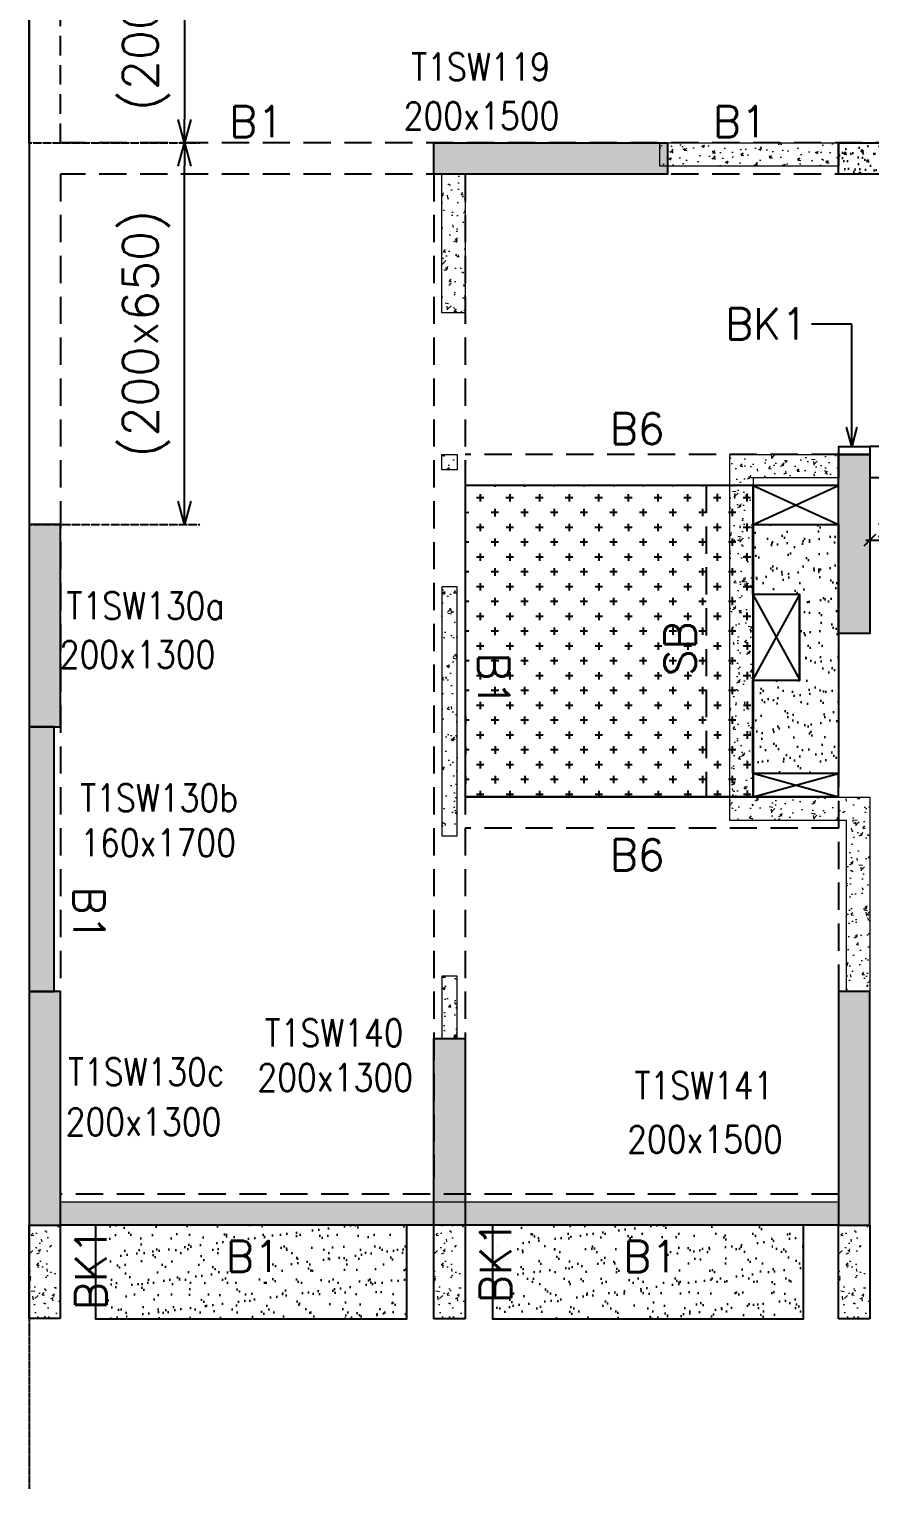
# Model space of a CAD drawing. Header units: millimetres. Extents: x 1078357 to 2594950, y -4969473 to -4636555.
# Drawn here: x 1274922 to 1280322, y -4670127 to -4660754 of the extents above; entities that cross this region are included whole.
import ezdxf

# ---------------------------------------------------------------- set-up
doc = ezdxf.new("R2010")
doc.units = ezdxf.units.MM
doc.header["$PDMODE"] = 35
for name, pattern in [('CONTINOUS', [0]), ('DOT', [0.25, 0, -0.25]), ('HIDDEN', [0.375, 0.25, -0.125]), ('New Retail block$0$CONTINOUS', [0])]:
    doc.linetypes.add(name, pattern=pattern)
doc.layers.get('0').update_dxf_attribs({"lineweight": 0})
doc.layers.get('Defpoints').update_dxf_attribs({"lineweight": 0})
for name, color, linetype, lineweight in [('A-_ANOTDIMA_D-', 6, 'Continuous', 13), ('COL. NO.', 30, 'Continuous', 25), ('COL. SIZE', 7, 'Continuous', 25), ('DIM', 9, 'Continuous', 25), ('HATCH', 8, 'Continuous', 30), ('RCC UPSTAND', 43, 'Continuous', 30), ('S-NON STR RCC WALL', 8, 'Continuous', 0)]:
    doc.layers.add(name, color=color, linetype=linetype, lineweight=lineweight)
for name, color, linetype in [('B-200x325', 201, 'HIDDEN'), ('B-200x450', 52, 'HIDDEN'), ('B-200x650', 241, 'HIDDEN'), ('B-300xSLAB THK.', 151, 'Continuous'), ('BK1-200x650', 241, 'HIDDEN'), ('DROP SLAB', 8, 'Continuous'), ('EXPANSION JOINT', 10, 'HIDDEN'), ('NON STR. RCC WALL', 6, 'Continuous'), ('S-COLUMN_SHEAR WALL', 1, 'Continuous'), ('S-DIM', 2, 'Continuous'), ('S-PROJECTION', 54, 'New Retail block$0$CONTINOUS'), ('SLAB FOLD', 8, 'Continuous')]:
    doc.layers.add(name, color=color, linetype=linetype)
doc.styles.add('Roman', font='romans')
doc.styles.add('ROMANS', font='romans.shx', dxfattribs={"width": 0.85})
doc.dimstyles.new('HARESH', dxfattribs={"dimtxt": 150, "dimasz": 75, "dimexe": 0, "dimexo": 0, "dimgap": 25, "dimtad": 1, "dimdec": 0, "dimdsep": 46, "dimtxsty": 'Roman', "dimblk": 'OBLIQUE', "dimcen": 225, "dimdle": 25, "dimclrd": 2, "dimclre": 2, "dimclrt": 7, "dimadec": 8, "dimazin": 1, "dimtfac": 1, "dimtdec": 0, "dimtmove": 0, "dimatfit": 0, "dimfxl": 1, "dimlwd": -1, "dimlwe": -1, "dimarcsym": 0})

# ---------------------------------------------------------------- blocks, each defined once
blk = doc.blocks.new('_Open30')
at = {"color": 0, "linetype": 'ByBlock', "lineweight": -2}
for p, q in [((-1, 0.268), (0, 0)), ((0, 0), (-1, -0.268)), ((0, 0), (-1, 0))]:
    blk.add_line(p, q, dxfattribs=at)
blk = doc.blocks.new('*D1230')
at = {"layer": 'Defpoints', "color": 0, "linetype": 'CONTINOUS', "ltscale": 0.5, "transparency": 16777216}
for p in [(1274921.9, -4661484.4, 0), (1275919, -4661484.4), (1274921.9, -4663934.3, 0)]:
    blk.add_point(p, dxfattribs=at)
at = {"layer": 'S-DIM', "color": 2, "linetype": 'DOT', "ltscale": 0.5, "transparency": 16777216}
for p, q in [((1274921.9, -4661484.4), (1276019, -4661484.4)), ((1274921.9, -4663934.3), (1276019, -4663934.3))]:
    blk.add_line(p, q, dxfattribs=at)
at = {"layer": 'S-DIM', "color": 2, "linetype": 'CONTINOUS', "ltscale": 0.5, "transparency": 16777216}
blk.add_line((1275919, -4663784.3), (1275919, -4661634.4), dxfattribs=at)
at = {"layer": 'S-DIM', "color": 2, "linetype": 'CONTINOUS', "ltscale": 0.5, "transparency": 16777216, "xscale": 150, "yscale": 150, "zscale": 150}
for p, rotation in [((1275919, -4661484.4), 90), ((1275919, -4663934.3), 270)]:
    blk.add_blockref('_Open30', p, dxfattribs=dict(at, rotation=rotation))
at = {"layer": 'S-DIM', "color": 7, "linetype": 'CONTINOUS', "ltscale": 0.5, "transparency": 16777216, "insert": (1275672.6, -4662709.4), "char_height": 225, "attachment_point": 5, "rotation": 90, "style": 'Roman'}
blk.add_mtext('(200x650)', dxfattribs=at)
blk = doc.blocks.new('*D1231')
at = {"layer": 'Defpoints', "color": 0, "linetype": 'CONTINOUS', "ltscale": 0.5, "transparency": 16777216}
for p in [(1274921.9, -4659484.4, 0), (1274921.9, -4661484.4, 0), (1275919, -4661484.4)]:
    blk.add_point(p, dxfattribs=at)
at = {"layer": 'S-DIM', "color": 2, "linetype": 'DOT', "ltscale": 0.5, "transparency": 16777216}
for p, q in [((1274921.9, -4659484.4), (1276019, -4659484.4)), ((1274921.9, -4661484.4), (1276019, -4661484.4))]:
    blk.add_line(p, q, dxfattribs=at)
at = {"layer": 'S-DIM', "color": 2, "linetype": 'CONTINOUS', "ltscale": 0.5, "transparency": 16777216}
blk.add_line((1275919, -4659634.4), (1275919, -4661334.4), dxfattribs=at)
at = {"layer": 'S-DIM', "color": 2, "linetype": 'CONTINOUS', "ltscale": 0.5, "transparency": 16777216, "xscale": 150, "yscale": 150, "zscale": 150}
for p, rotation in [((1275919, -4659484.4), 90), ((1275919, -4661484.4), 270)]:
    blk.add_blockref('_Open30', p, dxfattribs=dict(at, rotation=rotation))
at = {"layer": 'S-DIM', "color": 7, "linetype": 'CONTINOUS', "ltscale": 0.5, "transparency": 16777216, "insert": (1275672.6, -4660484.4), "char_height": 225, "attachment_point": 5, "rotation": 90, "style": 'Roman'}
blk.add_mtext('(200x450)', dxfattribs=at)
blk = doc.blocks.new('_Oblique')
at = {"color": 0, "linetype": 'ByBlock', "lineweight": -2}
blk.add_line((-0.5, -0.5), (0.5, 0.5), dxfattribs=at)
blk = doc.blocks.new('*D1257')
at = {"layer": 'Defpoints', "color": 0, "ltscale": 700, "transparency": 16777216}
for p in [(1280321.6, -4663634.9, 0), (1280996.3, -4663634.9, 0), (1280321.6, -4664037)]:
    blk.add_point(p, dxfattribs=at)
at = {"layer": 'DIM', "color": 2, "ltscale": 700, "transparency": 16777216}
for p, q in [((1280321.6, -4663634.9), (1280321.6, -4664037)), ((1280996.3, -4663634.9), (1280996.3, -4664037)), ((1281021.3, -4664037), (1280296.6, -4664037))]:
    blk.add_line(p, q, dxfattribs=at)
at = {"layer": 'DIM', "color": 2, "ltscale": 700, "transparency": 16777216, "xscale": 75, "yscale": 75, "zscale": 75, "rotation": 180}
blk.add_blockref('_Oblique', (1280321.6, -4664037), dxfattribs=at)
at = {"layer": 'DIM', "color": 2, "ltscale": 700, "transparency": 16777216, "xscale": 75, "yscale": 75, "zscale": 75}
blk.add_blockref('_Oblique', (1280996.3, -4664037), dxfattribs=at)
at = {"layer": 'DIM', "color": 7, "ltscale": 700, "transparency": 16777216, "insert": (1280658.9, -4663962), "char_height": 150, "attachment_point": 5, "style": 'Roman'}
blk.add_mtext('{\\H0.666667x;200x650}', dxfattribs=at)
blk = doc.blocks.new('G$CD63B60BD')
at = {"layer": 'COL. NO.', "linetype": 'Continuous', "style": 'ROMANS', "width": 0.85}
for s, p in [('T1SW119', (47179.4, 7350.6, -320.4)), ('T1SW130a', (44965.2, 3891.1, -320.4)), ('T1SW130b', (45053.1, 2657.3, -320.4)), ('T1SW140', (46237.7, 1147.3, -320.4)), ('T1SW130c', (44974.3, 897.6, -323.1)), ('T1SW141', (48613.2, 809.1, -320.4))]:
    blk.add_text(s, height=175, dxfattribs=at).set_placement(p)
at = {"layer": 'COL. SIZE', "linetype": 'Continuous', "style": 'ROMANS', "width": 0.85}
for s, p in [('200x1500', (47130.2, 7037.1, -320.4)), ('200x1300', (44920.6, 3577, -320.4)), ('160x1700', (45052.5, 2369.2, -320.4)), ('200x1300', (46190.3, 861.3, -320.4)), ('200x1300', (44958.9, 576.9, -323.1)), ('200x1500', (48565.8, 464.2, -320.4))]:
    blk.add_text(s, height=175, dxfattribs=at).set_placement(p)

msp = doc.modelspace()

# ---------------------------------------------------------------- hatches: boundary and pattern name
at = {"layer": 'DROP SLAB'}
h = msp.add_hatch(dxfattribs=at)
h.set_pattern_fill('CROSS', color=8, scale=15, angle=0.03079)
h.set_pattern_definition([(180.03079016, (-6423119.01, 28121248.8), (-95.19879988, -95.3011726), [47.625, -142.875]), (270.03079016, (-6423142.84, 28121272.6), (95.3011726, -95.19879988), [47.625, -142.875])])
h.paths.add_polyline_path([(1279571.6, -4663684.3), (1277721.5, -4663684.3), (1277721.5, -4665684.1), (1279571.6, -4665684.1)])
at = {"layer": 'HATCH'}
h = msp.add_hatch(dxfattribs=at)
h.set_pattern_fill('AR-SAND', color=8, scale=3, angle=359.97015)
h.set_pattern_definition([(37.47015413, (-4938697.27, 23611041.17), (-4.72361136, 146.8264517), [0, -115.824, 0, -129.54, 0, -123.825]), (7.4701541, (-4938697.27, 23611041.17), (134.9689868, 214.9772528), [0, -62.484, 0, -104.394, 0, -40.005]), (327.47015413, (-4938791, 23611041.22), (237.29790347, 0.3075449), [0, -38.1, 0, -137.16, 0, -179.07]), (317.4701541, (-4938791, 23611041.22), (229.1017424, 66.759465), [0, -19.05, 0, -89.916, 0, -102.87])])
h.paths.add_polyline_path([(1280120.8, -4665534.4), (1279570.8, -4665534.4), (1279570.8, -4664934.4), (1279870.8, -4664934.4), (1279870.8, -4664384.4), (1279570.8, -4664384.5), (1279570.8, -4663934.4), (1280120.8, -4663934.4)])
h = msp.add_hatch(dxfattribs=at)
h.set_pattern_fill('AR-SAND', color=8, scale=3, angle=179.97015)
h.set_pattern_definition([(37.47015413, (-3829636.08, 18703074.25), (-4.72361136, 146.8264517), [0, -115.824, 0, -129.54, 0, -123.825]), (7.4701541, (-3829636.08, 18703074.25), (134.9689868, 214.9772528), [0, -62.484, 0, -104.394, 0, -40.005]), (327.4701541, (-3829729.81, 18703074.3), (237.2979035, 0.3075449), [0, -38.1, 0, -137.16, 0, -179.07]), (317.4701541, (-3829729.81, 18703074.3), (229.1017424, 66.759465), [0, -19.05, 0, -89.916, 0, -102.87])])
h.paths.add_polyline_path([(1277346.9, -4668434.4), (1275346.9, -4668434.4), (1275346.9, -4669034.4), (1277346.9, -4669034.4)])
h = msp.add_hatch(dxfattribs=at)
h.set_pattern_fill('AR-SAND', color=8, scale=3, angle=179.97015)
h.set_pattern_definition([(37.47015413, (-3832186.08, 18703074.25), (-4.72361136, 146.8264517), [0, -115.824, 0, -129.54, 0, -123.825]), (7.4701541, (-3832186.08, 18703074.25), (134.9689868, 214.9772528), [0, -62.484, 0, -104.394, 0, -40.005]), (327.4701541, (-3832279.81, 18703074.3), (237.2979035, 0.3075449), [0, -38.1, 0, -137.16, 0, -179.07]), (317.4701541, (-3832279.81, 18703074.3), (229.1017424, 66.759465), [0, -19.05, 0, -89.916, 0, -102.87])])
h.paths.add_polyline_path([(1279896.9, -4668434.4), (1277896.9, -4668434.4), (1277896.9, -4669034.4), (1279896.9, -4669034.4)])
at = {"layer": 'RCC UPSTAND'}
h = msp.add_hatch(dxfattribs=at)
h.set_pattern_fill('AR-CONC', color=8, scale=20, angle=90)
h.set_pattern_definition([(140, (-1915203.33, -7196703.94), (12.550427, 143.4520365), [15, -165]), (85, (-1915203.33, -7196703.94), (-150.438427, -27.7502667), [12, -132]), (190.4514445, (-1915202.28, -7196691.99), (-137.887998, 115.7017693), [12.7480384, -140.2284224]), (136.1842, (-1915243.33, -7196703.94), (33.103856, 213.448266), [22.5, -247.5]), (186.6356355, (-1915240.57, -7196686.16), (-194.82372, 186.932389), [19.122068, -210.342752]), (81.184164, (-1915243.33, -7196703.94), (-194.82372, 186.932389), [18, -198]), (111, (-1915233.33, -7196683.94), (80.523778, 119.3814104), [15, -165]), (56, (-1915233.33, -7196683.94), (-145.030009, 48.6630664), [12, -132]), (161.4514447, (-1915226.62, -7196674), (-64.5062306, 168.0444753), [12.748038, -140.2284224]), (127.5, (-1915203.33, -7196703.944), (-66.57877077, 2.43197106), [0, -130.4, 0, -134, 0, -132.5]), (97.5, (-1915203.33, -7196703.944), (-78.8823424, 52.6139075), [0, -76.4, 0, -127.4, 0, -50.5]), (57.5, (-1915203.33, -7196748.544), (4.51097435, 106.7644872), [0, -50, 0, -156, 0, -207]), (47.5, (-1915203.33, -7196768.54), (-20.0209965, 116.6372339), [0, -65, 0, -103.6, 0, -147])])
h.paths.add_polyline_path([(1280121.7, -4661484.4), (1280796.7, -4661484.4), (1280796.7, -4661684.4), (1280121.7, -4661684.4)])
at = {"layer": 'S-COLUMN_SHEAR WALL', "lineweight": 25}
h = msp.add_hatch(color=1, dxfattribs=at)
h.dxf.hatch_style = 1
h.paths.add_polyline_path([(1277521.7, -4661484.4), (1279021.7, -4661484.4), (1279021.7, -4661684.4), (1277521.7, -4661684.4)])
h = msp.add_hatch(color=1, dxfattribs=at)
h.dxf.hatch_style = 1
h.paths.add_polyline_path([(1280121.7, -4663484.4), (1280321.7, -4663484.4), (1280321.7, -4664634.4), (1280121.7, -4664634.4)])
h = msp.add_hatch(color=1, dxfattribs=at)
h.dxf.hatch_style = 1
h.paths.add_polyline_path([(1275121.7, -4663934.4), (1274921.7, -4663934.4), (1274921.7, -4665234.4), (1275121.7, -4665234.4)])
at = {"layer": 'S-COLUMN_SHEAR WALL', "lineweight": 25, "extrusion": (-1.00316e-06, -2.11765e-11, 1)}
h = msp.add_hatch(color=1, dxfattribs=at)
h.dxf.hatch_style = 1
h.paths.add_polyline_path([(1274921.7, -4666934.4), (1275081.7, -4666934.4), (1275081.7, -4665234.4), (1274921.7, -4665234.4)])
at = {"layer": 'S-COLUMN_SHEAR WALL', "lineweight": 25}
h = msp.add_hatch(color=1, dxfattribs=at)
h.dxf.hatch_style = 1
h.paths.add_polyline_path([(1274921.7, -4668434.4), (1275121.7, -4668434.4), (1275121.7, -4666934.4), (1274921.7, -4666934.4)])
h = msp.add_hatch(color=1, dxfattribs=at)
h.dxf.hatch_style = 1
h.paths.add_polyline_path([(1280121.7, -4668434.4), (1280321.7, -4668434.4), (1280321.7, -4666934.4), (1280121.7, -4666934.4)])
h = msp.add_hatch(color=1, dxfattribs=at)
h.dxf.hatch_style = 1
h.paths.add_polyline_path([(1277721.7, -4667234.4), (1277721.7, -4668434.4), (1277521.7, -4668434.4), (1277521.7, -4667234.4)])
at = {"layer": 'S-NON STR RCC WALL', "ltscale": 700}
h = msp.add_hatch(dxfattribs=at)
h.set_pattern_fill('AR-CONC', color=256)
h.set_pattern_definition([(50, (154880.57, 155337.33), (182.184669, -15.9390855), [19.05, -209.55]), (355, (154880.57, 155337.33), (-35.2434214, 191.056845), [15.24, -167.640584]), (100.4514447, (154895.75, 155336), (146.941247, 175.117752), [16.190009, -178.0902446]), (46.1842, (154880.57, 155388.13), (271.079041, -42.042328), [28.575, -314.325]), (96.6355576, (154903.16, 155384.63), (237.404134, 247.426125), [24.285023, -267.135608]), (351.184151, (154880.57, 155388.13), (237.404134, 247.426125), [22.859967, -251.459732]), (21, (154905.97, 155375.43), (151.6143913, -102.265198), [19.05, -209.55]), (326, (154905.97, 155375.43), (61.802028, 184.187966), [15.24, -167.64]), (71.451445, (154918.6, 155366.91), (213.416419, 81.922769), [16.190009, -178.0899376]), (37.5, (154880.567, 155337.334), (3.08860325, 84.5550389), [0, -165.608, 0, -170.18, 0, -168.275]), (7.5, (154880.57, 155337.33), (66.8196625, 100.1805748), [0, -97.028, 0, -161.798, 0, -64.135]), (327.5, (154823.925, 155337.334), (135.5905952, -5.728744), [0, -63.5, 0, -198.12, 0, -262.89]), (317.5, (154798.52, 155337.33), (148.1291814, 25.426491), [0, -82.55, 0, -131.572, 0, -186.69])])
h.paths.add_polyline_path([(1278971.9, -4661484.4), (1280121.9, -4661484.4), (1280121.9, -4661634.4), (1278971.9, -4661634.4)])
at = {"layer": 'S-NON STR RCC WALL'}
h = msp.add_hatch(dxfattribs=at)
h.set_pattern_fill('AR-CONC', color=256, angle=180)
h.set_pattern_definition([(50, (-6173963.28, 28164593.97), (182.184669, -15.93908554), [19.05, -209.55]), (355, (-6173963.28, 28164593.97), (-35.2434214, 191.0568452), [15.24, -167.6405842]), (100.4514447, (-6173948.1, 28164592.64), (146.9412471, 175.1177519), [16.1900088, -178.0902446]), (46.1842, (-6173963.28, 28164644.77), (271.0790409, -42.042328), [28.575, -314.325]), (96.6355576, (-6173940.7, 28164641.26), (237.404134, 247.4261246), [24.2850231, -267.1356082]), (351.1841512, (-6173963.28, 28164644.77), (237.404134, 247.4261246), [22.859967, -251.459732]), (21, (-6173937.88, 28164632.07), (151.6143913, -102.2651982), [19.05, -209.55]), (326, (-6173937.88, 28164632.07), (61.8020283, 184.1879661), [15.24, -167.64]), (71.451445, (-6173925.24, 28164623.54), (213.4164193, 81.9227689), [16.1900088, -178.0899376]), (37.5, (-6173963.28, 28164593.966), (3.08860325, 84.55503887), [0, -165.608, 0, -170.18, 0, -168.275]), (7.5, (-6173963.28, 28164593.97), (66.8196625, 100.18057482), [0, -97.028, 0, -161.798, 0, -64.135]), (327.5, (-6174019.92, 28164593.966), (135.59059517, -5.72874399), [0, -63.5, 0, -198.12, 0, -262.89]), (317.5, (-6174045.32, 28164593.97), (148.1291814, 25.42649103), [0, -82.55, 0, -131.572, 0, -186.69])])
h.paths.add_polyline_path([(1277571.9, -4661684.4), (1277721.9, -4661684.4), (1277721.9, -4662574.3), (1277571.9, -4662574.3)])
h = msp.add_hatch(dxfattribs=at)
h.set_pattern_fill('AR-CONC', color=256, angle=180)
h.set_pattern_definition([(50, (2374846.4, -9205799.05), (182.184669, -15.9390855), [19.05, -209.55]), (355, (2374846.4, -9205799.05), (-35.2434214, 191.056845), [15.24, -167.640584]), (100.4514447, (2374861.58, -9205800.37), (146.941247, 175.117752), [16.190009, -178.0902446]), (46.1842, (2374846.4, -9205748.25), (271.079041, -42.042328), [28.575, -314.325]), (96.6355576, (2374869, -9205751.75), (237.404134, 247.426125), [24.285023, -267.135608]), (351.184151, (2374846.4, -9205748.25), (237.404134, 247.426125), [22.859967, -251.459732]), (21, (2374871.8, -9205760.95), (151.6143913, -102.265198), [19.05, -209.55]), (326, (2374871.8, -9205760.95), (61.802028, 184.187966), [15.24, -167.64]), (71.451445, (2374884.43, -9205769.47), (213.416419, 81.922769), [16.190009, -178.0899376]), (37.5, (2374846.4, -9205799.046), (3.08860325, 84.5550389), [0, -165.608, 0, -170.18, 0, -168.275]), (7.5, (2374846.4, -9205799.05), (66.8196625, 100.1805748), [0, -97.028, 0, -161.798, 0, -64.135]), (327.5, (2374789.76, -9205799.046), (135.5905952, -5.728744), [0, -63.5, 0, -198.12, 0, -262.89]), (317.5, (2374764.36, -9205799.05), (148.1291814, 25.426491), [0, -82.55, 0, -131.572, 0, -186.69])])
h.paths.add_polyline_path([(1277571.9, -4663484.2), (1277671.9, -4663484.2), (1277671.9, -4663584.2), (1277571.9, -4663584.2)])
h = msp.add_hatch(dxfattribs=at)
h.set_pattern_fill('AR-CONC', color=256)
h.set_pattern_definition([(50, (-5109198.82, 23483864.79), (182.184669, -15.93908554), [19.05, -209.55]), (355, (-5109198.82, 23483864.79), (-35.2434214, 191.0568452), [15.24, -167.6405842]), (100.4514447, (-5109183.63, 23483863.46), (146.9412471, 175.1177519), [16.1900088, -178.0902446]), (46.1842, (-5109198.82, 23483915.59), (271.0790409, -42.042328), [28.575, -314.325]), (96.6355576, (-5109176.23, 23483912.08), (237.404134, 247.4261246), [24.2850231, -267.1356082]), (351.1841512, (-5109198.82, 23483915.6), (237.404134, 247.4261246), [22.859967, -251.459732]), (21, (-5109173.42, 23483902.89), (151.6143913, -102.2651982), [19.05, -209.55]), (326, (-5109173.42, 23483902.89), (61.8020283, 184.1879661), [15.24, -167.64]), (71.451445, (-5109160.78, 23483894.36), (213.4164193, 81.9227689), [16.1900088, -178.0899376]), (37.5, (-5109198.816, 23483864.786), (3.08860325, 84.55503887), [0, -165.608, 0, -170.18, 0, -168.275]), (7.5, (-5109198.82, 23483864.79), (66.8196625, 100.18057482), [0, -97.028, 0, -161.798, 0, -64.135]), (327.5, (-5109255.46, 23483864.786), (135.59059517, -5.728744), [0, -63.5, 0, -198.12, 0, -262.89]), (317.5, (-5109280.86, 23483864.79), (148.1291814, 25.42649103), [0, -82.55, 0, -131.572, 0, -186.69])])
h.paths.add_polyline_path([(1279421.9, -4665834.4), (1279421.9, -4663484.4), (1280121.9, -4663484.4), (1280121.9, -4663634.4), (1279571.9, -4663634.4), (1279571.9, -4665684.4), (1280321.9, -4665684.4), (1280321.9, -4666934.3), (1280171.9, -4666934.3), (1280171.9, -4665834.4)])
h = msp.add_hatch(dxfattribs=at)
h.set_pattern_fill('AR-CONC', color=256, angle=180)
h.set_pattern_definition([(50, (2374859.61, -9204434.38), (182.184669, -15.9390855), [19.05, -209.55]), (355, (2374859.61, -9204434.38), (-35.2434214, 191.056845), [15.24, -167.640584]), (100.4514447, (2374874.8, -9204435.71), (146.941247, 175.117752), [16.190009, -178.0902446]), (46.1842, (2374859.61, -9204383.58), (271.079041, -42.042328), [28.575, -314.325]), (96.6355576, (2374882.2, -9204387.09), (237.404134, 247.426125), [24.285023, -267.135608]), (351.184151, (2374859.6, -9204383.58), (237.404134, 247.426125), [22.859967, -251.459732]), (21, (2374885.01, -9204396.28), (151.6143913, -102.265198), [19.05, -209.55]), (326, (2374885.01, -9204396.28), (61.802028, 184.187966), [15.24, -167.64]), (71.451445, (2374897.65, -9204404.8), (213.416419, 81.922769), [16.190009, -178.0899376]), (37.5, (2374859.614, -9204434.38), (3.08860325, 84.5550389), [0, -165.608, 0, -170.18, 0, -168.275]), (7.5, (2374859.61, -9204434.38), (66.8196625, 100.1805748), [0, -97.028, 0, -161.798, 0, -64.135]), (327.5, (2374802.97, -9204434.38), (135.5905952, -5.728744), [0, -63.5, 0, -198.12, 0, -262.89]), (317.5, (2374777.57, -9204434.38), (148.1291814, 25.426491), [0, -82.55, 0, -131.572, 0, -186.69])])
h.paths.add_polyline_path([(1277571.9, -4665934.2), (1277671.9, -4665934.2), (1277671.9, -4664334.2), (1277571.9, -4664334.2)])
h = msp.add_hatch(dxfattribs=at)
h.set_pattern_fill('AR-CONC', color=256, angle=180)
h.set_pattern_definition([(50, (1277634.9, -4520415.2), (182.18467, -15.93909), [19.05, -209.55]), (355, (1277634.9, -4520415.2), (-35.24342, 191.05685), [15.24, -167.64058]), (100.45144, (1277650.08, -4520416.52), (146.94125, 175.11775), [16.19, -178.09024]), (46.1842, (1277634.9, -4520364.4), (271.07904, -42.04233), [28.575, -314.325]), (96.63556, (1277657.5, -4520367.9), (237.40413, 247.42612), [24.285, -267.1356]), (351.18415, (1277634.9, -4520364.4), (237.40413, 247.4261), [22.85997, -251.45973]), (21, (1277660.3, -4520377.1), (151.61439, -102.2652), [19.05, -209.55]), (326, (1277660.3, -4520377.1), (61.80203, 184.18797), [15.24, -167.64]), (71.45144, (1277672.93, -4520385.62), (213.41642, 81.92277), [16.19, -178.08994]), (37.5, (1277634.9, -4520415.195), (3.088603, 84.55504), [0, -165.608, 0, -170.18, 0, -168.275]), (7.5, (1277634.9, -4520415.19), (66.81966, 100.180575), [0, -97.028, 0, -161.798, 0, -64.135]), (327.5, (1277578.256, -4520415.195), (135.590595, -5.728744), [0, -63.5, 0, -198.12, 0, -262.89]), (317.5, (1277552.86, -4520415.2), (148.12918, 25.42649), [0, -82.55, 0, -131.572, 0, -186.69])])
h.paths.add_polyline_path([(1277571.9, -4667234.6), (1277671.9, -4667234.6), (1277671.9, -4666834.2), (1277571.9, -4666834.2)])
h = msp.add_hatch(dxfattribs=at)
h.set_pattern_fill('AR-CONC', color=256)
h.set_pattern_definition([(50, (-6206423.53, 28167883.97), (182.184669, -15.93908554), [19.05, -209.55]), (355, (-6206423.53, 28167883.97), (-35.2434214, 191.0568452), [15.24, -167.6405842]), (100.4514447, (-6206408.35, 28167882.64), (146.9412471, 175.1177519), [16.1900088, -178.0902446]), (46.1842, (-6206423.53, 28167934.77), (271.0790409, -42.042328), [28.575, -314.325]), (96.6355576, (-6206400.94, 28167931.27), (237.404134, 247.4261246), [24.2850231, -267.1356082]), (351.1841512, (-6206423.53, 28167934.77), (237.404134, 247.4261246), [22.859967, -251.459732]), (21, (-6206398.13, 28167922.07), (151.6143913, -102.2651982), [19.05, -209.55]), (326, (-6206398.13, 28167922.07), (61.8020283, 184.1879661), [15.24, -167.64]), (71.451445, (-6206385.5, 28167913.55), (213.4164193, 81.9227689), [16.1900088, -178.0899376]), (37.5, (-6206423.53, 28167883.97), (3.08860325, 84.55503887), [0, -165.608, 0, -170.18, 0, -168.275]), (7.5, (-6206423.53, 28167883.97), (66.8196625, 100.18057482), [0, -97.028, 0, -161.798, 0, -64.135]), (327.5, (-6206480.174, 28167883.97), (135.59059517, -5.72874399), [0, -63.5, 0, -198.12, 0, -262.89]), (317.5, (-6206505.57, 28167883.97), (148.1291814, 25.42649103), [0, -82.55, 0, -131.572, 0, -186.69])])
h.paths.add_polyline_path([(1280119, -4668434.4), (1275121.9, -4668434.4), (1275121.9, -4668284.4), (1280119, -4668284.4)])
h = msp.add_hatch(dxfattribs=at)
h.set_pattern_fill('AR-CONC', color=256, angle=180)
h.set_pattern_definition([(50, (-8355250.68, 37570672.96), (182.184669, -15.93908554), [19.05, -209.55]), (355, (-8355250.68, 37570672.96), (-35.2434214, 191.0568452), [15.24, -167.6405842]), (100.4514447, (-8355235.5, 37570671.63), (146.9412471, 175.1177519), [16.1900088, -178.0902446]), (46.1842, (-8355250.68, 37570723.76), (271.0790409, -42.0423279), [28.575, -314.325]), (96.6355576, (-8355228.1, 37570720.26), (237.404134, 247.4261246), [24.2850231, -267.1356082]), (351.1841512, (-8355250.68, 37570723.76), (237.404134, 247.4261246), [22.859967, -251.459732]), (21, (-8355225.28, 37570711.06), (151.61439127, -102.2651982), [19.05, -209.55]), (326, (-8355225.28, 37570711.06), (61.80202835, 184.1879661), [15.24, -167.64]), (71.451445, (-8355212.65, 37570702.54), (213.4164193, 81.9227689), [16.1900088, -178.0899376]), (37.5, (-8355250.68, 37570672.96), (3.08860325, 84.55503887), [0, -165.608, 0, -170.18, 0, -168.275]), (7.5, (-8355250.68, 37570672.96), (66.81966251, 100.18057482), [0, -97.028, 0, -161.798, 0, -64.135]), (327.5, (-8355307.324, 37570672.96), (135.59059517, -5.72874399), [0, -63.5, 0, -198.12, 0, -262.89]), (317.5, (-8355332.72, 37570672.96), (148.1291814, 25.42649103), [0, -82.55, 0, -131.572, 0, -186.69])])
h.paths.add_polyline_path([(1275121.6, -4668434.3), (1274921.6, -4668434.3), (1274921.6, -4669034.3), (1275121.6, -4669034.3), (1275121.6, -4669034.3), (1275121.6, -4668434.4)], is_closed=False)
h = msp.add_hatch(dxfattribs=at)
h.set_pattern_fill('AR-CONC', color=256, angle=180)
h.set_pattern_definition([(50, (-8352650.64, 37570672.92), (182.184669, -15.93908554), [19.05, -209.55]), (355, (-8352650.64, 37570672.92), (-35.2434214, 191.0568452), [15.24, -167.6405842]), (100.4514447, (-8352635.46, 37570671.59), (146.9412471, 175.1177519), [16.1900088, -178.0902446]), (46.1842, (-8352650.64, 37570723.72), (271.0790409, -42.0423279), [28.575, -314.325]), (96.6355576, (-8352628.05, 37570720.21), (237.404134, 247.4261246), [24.2850231, -267.1356082]), (351.1841512, (-8352650.64, 37570723.72), (237.404134, 247.4261246), [22.859967, -251.459732]), (21, (-8352625.24, 37570711.02), (151.61439127, -102.2651982), [19.05, -209.55]), (326, (-8352625.24, 37570711.02), (61.80202835, 184.1879661), [15.24, -167.64]), (71.451445, (-8352612.61, 37570702.5), (213.4164193, 81.9227689), [16.1900088, -178.0899376]), (37.5, (-8352650.645, 37570672.92), (3.08860325, 84.55503887), [0, -165.608, 0, -170.18, 0, -168.275]), (7.5, (-8352650.645, 37570672.92), (66.81966251, 100.18057482), [0, -97.028, 0, -161.798, 0, -64.135]), (327.5, (-8352707.29, 37570672.92), (135.59059517, -5.72874399), [0, -63.5, 0, -198.12, 0, -262.89]), (317.5, (-8352732.69, 37570672.92), (148.1291814, 25.42649103), [0, -82.55, 0, -131.572, 0, -186.69])])
h.paths.add_polyline_path([(1277721.6, -4668434.4), (1277521.6, -4668434.4), (1277521.6, -4669034.4), (1277721.6, -4669034.4), (1277721.6, -4669034.4), (1277721.6, -4668434.5)], is_closed=False)
h = msp.add_hatch(dxfattribs=at)
h.set_pattern_fill('AR-CONC', color=256, angle=180)
h.set_pattern_definition([(50, (-8350050.67, 37570672.92), (182.184669, -15.93908554), [19.05, -209.55]), (355, (-8350050.67, 37570672.92), (-35.2434214, 191.0568452), [15.24, -167.6405842]), (100.4514447, (-8350035.48, 37570671.59), (146.9412471, 175.1177519), [16.1900088, -178.0902446]), (46.1842, (-8350050.67, 37570723.72), (271.0790409, -42.0423279), [28.575, -314.325]), (96.6355576, (-8350028.08, 37570720.21), (237.404134, 247.4261246), [24.2850231, -267.1356082]), (351.1841512, (-8350050.67, 37570723.72), (237.404134, 247.4261246), [22.859967, -251.459732]), (21, (-8350025.27, 37570711.02), (151.61439127, -102.2651982), [19.05, -209.55]), (326, (-8350025.27, 37570711.02), (61.80202835, 184.1879661), [15.24, -167.64]), (71.451445, (-8350012.63, 37570702.5), (213.4164193, 81.9227689), [16.1900088, -178.0899376]), (37.5, (-8350050.666, 37570672.92), (3.08860325, 84.55503887), [0, -165.608, 0, -170.18, 0, -168.275]), (7.5, (-8350050.67, 37570672.92), (66.81966251, 100.18057482), [0, -97.028, 0, -161.798, 0, -64.135]), (327.5, (-8350107.31, 37570672.92), (135.59059517, -5.72874399), [0, -63.5, 0, -198.12, 0, -262.89]), (317.5, (-8350132.71, 37570672.92), (148.1291814, 25.42649103), [0, -82.55, 0, -131.572, 0, -186.69])])
h.paths.add_polyline_path([(1280321.6, -4668434.4), (1280121.6, -4668434.4), (1280121.6, -4669034.4), (1280321.6, -4669034.4), (1280321.6, -4669034.4), (1280321.6, -4668434.5)], is_closed=False)

# ---------------------------------------------------------------- linework, layer by layer
at = {"layer": 'B-200x325', "ltscale": 700}
for p, q in [((1280121.7, -4663484.3, 0), (1277721.9, -4663484.3, 0)), ((1280121.9, -4665884.1, 0), (1277722, -4665884.1, 0))]:
    msp.add_line(p, q, dxfattribs=at)
at = {"layer": 'B-200x325', "linetype": 'Continuous', "ltscale": 700}
for p, q in [((1280121.7, -4663684.3, 0), (1277721.9, -4663684.3, 0)), ((1280121.9, -4665684.1, 0), (1277722, -4665684.1, 0))]:
    msp.add_line(p, q, dxfattribs=at)
at = {"layer": 'B-200x450', "linetype": 'Continuous', "ltscale": 500}
msp.add_line((1274921.9, -4661484.4, 0), (1274921.9, -4659484.4, 0), dxfattribs=at)
at = {"layer": 'B-200x450', "linetype": 'HIDDEN', "ltscale": 500}
msp.add_line((1275121.9, -4661484.4, 0), (1275121.9, -4659484.3, 0), dxfattribs=at)
at = {"layer": 'B-200x650', "linetype": 'CONTINOUS', "ltscale": 700}
for p, q in [((1274921.9, -4661484.4, 0), (1274921.9, -4666934.3, 0)), ((1274921.6, -4669034.3, 0), (1274921.6, -4668434.3, 0)), ((1275121.6, -4668434.3, 0), (1275121.6, -4669034.3, 0)), ((1280121.9, -4668434.3, 0), (1275121.9, -4668434.3, 0)), ((1277521.6, -4669034.4, 0), (1277521.6, -4668434.4, 0)), ((1277721.6, -4668434.4, 0), (1277721.6, -4669034.4, 0)), ((1280121.6, -4669034.4, 0), (1280121.6, -4668434.4, 0)), ((1280321.6, -4668434.4, 0), (1280321.6, -4669034.4, 0)), ((1275121.6, -4669034.3, 0), (1274921.6, -4669034.3, 0)), ((1277721.6, -4669034.4, 0), (1277521.6, -4669034.4, 0)), ((1280321.6, -4669034.4, 0), (1280121.6, -4669034.4, 0))]:
    msp.add_line(p, q, dxfattribs=at)
at = {"layer": 'B-200x650', "linetype": 'HIDDEN', "ltscale": 700}
for p, q in [((1280796.7, -4661484.4, 0), (1275121.9, -4661484.4, 0)), ((1280796.7, -4661684.4, 0), (1275121.9, -4661684.4, 0)), ((1275121.9, -4661684.4, 0), (1275121.9, -4666934.3, 0)), ((1277521.9, -4661684.4, 0), (1277521.9, -4668134.3, 0)), ((1277721.9, -4661684.4, 0), (1277721.9, -4668134.3, 0)), ((1281446.9, -4663434.3, 0), (1280321.9, -4663434.3, 0)), ((1280121.9, -4666934.3, 0), (1280121.9, -4664634.3, 0)), ((1280121.9, -4668234.3, 0), (1275121.9, -4668234.3, 0))]:
    msp.add_line(p, q, dxfattribs=at)
at = {"layer": 'B-200x650', "linetype": 'Continuous', "ltscale": 700}
msp.add_line((1282771.9, -4663634.3, 0), (1280321.9, -4663634.3, 0), dxfattribs=at)
at = {"layer": 'B-300xSLAB THK.', "linetype": 'HIDDEN', "ltscale": 700}
msp.add_line((1279271.6, -4663684.3, 0), (1279271.6, -4665684.1, 0), dxfattribs=at)
at = {"layer": 'B-300xSLAB THK.', "linetype": 'ByBlock', "ltscale": 700}
msp.add_line((1279571.6, -4663684.3, 0), (1279571.6, -4665684.1, 0), dxfattribs=at)
at = {"layer": 'BK1-200x650', "linetype": 'Continuous', "ltscale": 700, "elevation": 0}
msp.add_lwpolyline([(1280321.9, -4663484.4), (1280121.9, -4663484.4), (1280121.9, -4663434.2), (1280321.9, -4663434.2)], close=True, dxfattribs=at)
at = {"layer": 'DROP SLAB', "color": 3, "linetype": 'CONTINOUS', "ltscale": 500}
for p, q in [((1279571.6, -4663934.4, 0), (1280121.4, -4663684.3, 0)), ((1279571.6, -4663684.3, 0), (1280121.6, -4663934.4, 0)), ((1279571.4, -4664934.4, 0), (1279871.5, -4664384.4, 0)), ((1279571.4, -4664384.4, 0), (1279871.5, -4664934.4, 0)), ((1280121.1, -4665684.4, 0), (1279571.1, -4665534.4, 0)), ((1279572, -4665684.1, 0), (1280121.1, -4665534.4, 0))]:
    msp.add_line(p, q, dxfattribs=at)
at = {"layer": 'DROP SLAB', "color": 3, "linetype": 'CONTINOUS', "ltscale": 500, "elevation": 0}
for points in [[(1279571.6, -4663684.3), (1277721.5, -4663684.3), (1277721.5, -4665684.1), (1279571.6, -4665684.1)], [(1279571.6, -4663934.4), (1280121.4, -4663934.4), (1280121.4, -4663684.3), (1279571.6, -4663684.3)], [(1279571.5, -4664934.4), (1279871.5, -4664934.4), (1279871.5, -4664384.4), (1279571.5, -4664384.4)], [(1279571.1, -4665684.1), (1280121.1, -4665684.1), (1280121.1, -4665534.4), (1279571.1, -4665534.4)]]:
    msp.add_lwpolyline(points, close=True, dxfattribs=at)
at = {"layer": 'EXPANSION JOINT'}
msp.add_line((1274921.9, -4649794.4, 0), (1274921.9, -4670126.9, 0), dxfattribs=at)
msp.add_line((1274921.9, -4649794.4, 0), (1274921.9, -4670126.9, 0), dxfattribs=at)
at = {"layer": 'NON STR. RCC WALL', "elevation": 0}
msp.add_lwpolyline([(1280121.7, -4661484.4), (1280796.7, -4661484.4), (1280796.7, -4661684.4), (1280121.7, -4661684.4)], close=True, dxfattribs=at)
at = {"layer": 'S-COLUMN_SHEAR WALL', "color": 1, "lineweight": 25, "elevation": 0}
for points in [[(1277521.7, -4661484.4), (1279021.7, -4661484.4), (1279021.7, -4661684.4), (1277521.7, -4661684.4)], [(1280121.7, -4663484.4), (1280321.7, -4663484.4), (1280321.7, -4664634.4), (1280121.7, -4664634.4)], [(1275121.7, -4663934.4), (1274921.7, -4663934.4), (1274921.7, -4665234.4), (1275121.7, -4665234.4)], [(1274921.7, -4668434.4), (1275121.7, -4668434.4), (1275121.7, -4666934.4), (1274921.7, -4666934.4)], [(1280121.7, -4668434.4), (1280321.7, -4668434.4), (1280321.7, -4666934.4), (1280121.7, -4666934.4)], [(1277521.7, -4667234.6), (1277721.7, -4667234.6), (1277721.7, -4668434.4), (1277521.7, -4668434.4)]]:
    msp.add_lwpolyline(points, close=True, dxfattribs=at)
at = {"layer": 'S-COLUMN_SHEAR WALL', "color": 1, "lineweight": 25, "extrusion": (-1.00316e-06, -2.11765e-11, 1), "elevation": -1.3}
msp.add_lwpolyline([(1274921.7, -4666934.4), (1275081.7, -4666934.4), (1275081.7, -4665234.3), (1274921.7, -4665234.3)], close=True, dxfattribs=at)
at = {"layer": 'S-NON STR RCC WALL', "ltscale": 700, "elevation": 0}
for points in [[(1278971.9, -4661484.4), (1280121.9, -4661484.4), (1280121.9, -4661634.4), (1278971.9, -4661634.4)], [(1277571.9, -4661684.4), (1277721.9, -4661684.4), (1277721.9, -4662574.3), (1277571.9, -4662574.3)], [(1277571.9, -4663484.2), (1277671.9, -4663484.2), (1277671.9, -4663584.2), (1277571.9, -4663584.2)], [(1277571.9, -4665934.2), (1277671.9, -4665934.2), (1277671.9, -4664334.2), (1277571.9, -4664334.2)]]:
    msp.add_lwpolyline(points, close=True, dxfattribs=at)
at = {"layer": 'S-NON STR RCC WALL', "elevation": 0}
for points in [[(1279421.9, -4665834.4), (1279421.9, -4663484.4), (1280121.9, -4663484.4), (1280121.9, -4663634.4), (1279571.9, -4663634.4), (1279571.9, -4665684.4), (1280321.9, -4665684.4), (1280321.9, -4666934.3), (1280171.9, -4666934.3), (1280171.9, -4665834.4)], [(1277571.9, -4667234.6), (1277671.9, -4667234.6), (1277671.9, -4666834.2), (1277571.9, -4666834.2)], [(1280119, -4668434.4), (1275121.9, -4668434.4), (1275121.9, -4668284.4), (1280119, -4668284.4)]]:
    msp.add_lwpolyline(points, close=True, dxfattribs=at)
at = {"layer": 'S-PROJECTION', "elevation": 0}
for points in [[(1277346.9, -4668434.4), (1275346.9, -4668434.4), (1275346.9, -4669034.4), (1277346.9, -4669034.4)], [(1279896.9, -4668434.4), (1277896.9, -4668434.4), (1277896.9, -4669034.4), (1279896.9, -4669034.4)]]:
    msp.add_lwpolyline(points, close=True, dxfattribs=at)
at = {"layer": 'SLAB FOLD', "color": 8, "ltscale": 1000, "elevation": 0}
msp.add_lwpolyline([(1280120.8, -4665534.4), (1279570.8, -4665534.4), (1279570.8, -4664934.4), (1279870.8, -4664934.4), (1279870.8, -4664384.4), (1279570.8, -4664384.5), (1279570.8, -4663934.4), (1280120.8, -4663934.4), (1280120.8, -4665534.4)], dxfattribs=at)

# ---------------------------------------------------------------- block references
at = {"layer": 'A-_ANOTDIMA_D-', "color": 2, "ltscale": 700}
msp.add_blockref('G$CD63B60BD', (1230196.7, -4668434.4, 0), dxfattribs=at)

# ---------------------------------------------------------------- texts
at = {"layer": 'B-200x325', "linetype": 'Continuous', "ltscale": 700, "style": 'ROMANS'}
for p in [(1278652.4, -4663419.1, -2.7), (1278652.4, -4666156.2, -2.7)]:
    msp.add_text('B6', height=200, rotation=359.99945, dxfattribs=at).set_placement(p)
at = {"layer": 'B-200x650', "linetype": 'HIDDEN', "ltscale": 500, "style": 'ROMANS'}
for rotation, p in [(0.00094, (1276205.4, -4661447.1, -2.7)), (0.00094, (1279312.7, -4661447.1, -2.7)), (269.99906, (1277805.8, -4664755.6, -2.7)), (269.99906, (1275205.8, -4666260, -2.7)), (0.00094, (1276184.8, -4668734.6, -2.7)), (0.00094, (1278738, -4668734.7, -2.7))]:
    msp.add_text('B1', height=200, rotation=rotation, dxfattribs=at).set_placement(p)
at = {"layer": 'B-200x650', "linetype": 'CONTINOUS', "ltscale": 700, "style": 'ROMANS'}
for p in [(1275417.2, -4668980.8, 50), (1278017.2, -4668934, 50)]:
    msp.add_text('BK1', height=200, rotation=90, dxfattribs=at).set_placement(p)
at = {"layer": 'B-300xSLAB THK.', "linetype": 'Continuous', "ltscale": 700, "style": 'ROMANS'}
msp.add_text('SB', height=200, rotation=90.00094, dxfattribs=at).set_placement((1279203.4, -4664908.6, -2.7))
at = {"layer": 'BK1-200x650', "linetype": 'Continuous', "ltscale": 700, "style": 'ROMANS'}
msp.add_text('BK1', height=200, rotation=359.99906, dxfattribs=at).set_placement((1279393, -4662745.8, -2.7))

# ---------------------------------------------------------------- dimensions: what is measured, and where the dimension line sits
at = {"layer": 'DIM', "ltscale": 700}
dim = msp.add_linear_dim(base=(1280321.6, -4664037, 0), p1=(1280996.3, -4663634.9, 0), p2=(1280321.6, -4663634.9, 0), text='{\\H0.666667x;200x650}', dimstyle='HARESH', override={"dimtxsty": 'Roman', "dimtmove": 1}, dxfattribs=at)
dim.commit()
dim.dimension.update_dxf_attribs({"geometry": '*D1257', "text_midpoint": (1280658.9, -4663962, 0)})
at = {"layer": 'S-DIM', "linetype": 'CONTINOUS', "ltscale": 0.5}
for p1, angle, text, picture, middle in [((1274921.9, -4659484.4, 0), 90, '(200x450)', '*D1231', (1275672.6, -4660484.4, 0)), ((1274921.9, -4663934.3, 0), 270, '(200x650)', '*D1230', (1275672.6, -4662709.4, 0))]:
    dim = msp.add_linear_dim(base=(1275919, -4661484.4, 0), p1=p1, p2=(1274921.9, -4661484.4, 0), angle=angle, text=text, dimstyle='HARESH', override={"dimtxt": 225, "dimasz": 150, "dimexe": 100, "dimgap": 75, "dimtxsty": 'Roman', "dimblk1": 'Open30', "dimblk2": 'Open30', "dimsah": 1, "dimdle": 1, "dimfxl": 500, "dimarcsym": 1}, dxfattribs=at)
    dim.commit()
    dim.dimension.update_dxf_attribs({"geometry": picture, "text_midpoint": middle})

# ---------------------------------------------------------------- leaders
at = {"layer": 'BK1-200x650', "linetype": 'Continuous', "ltscale": 700}
msp.add_leader([(1280205.4, -4663434.2, 0), (1280205.4, -4662648, 0), (1279946.6, -4662648, 0)], dimstyle='HARESH', override={"dimasz": 125, "dimgap": 25, "dimtad": 0, "dimldrblk": 'Open30'}, dxfattribs=at)

doc.saveas('drawing.dxf')
